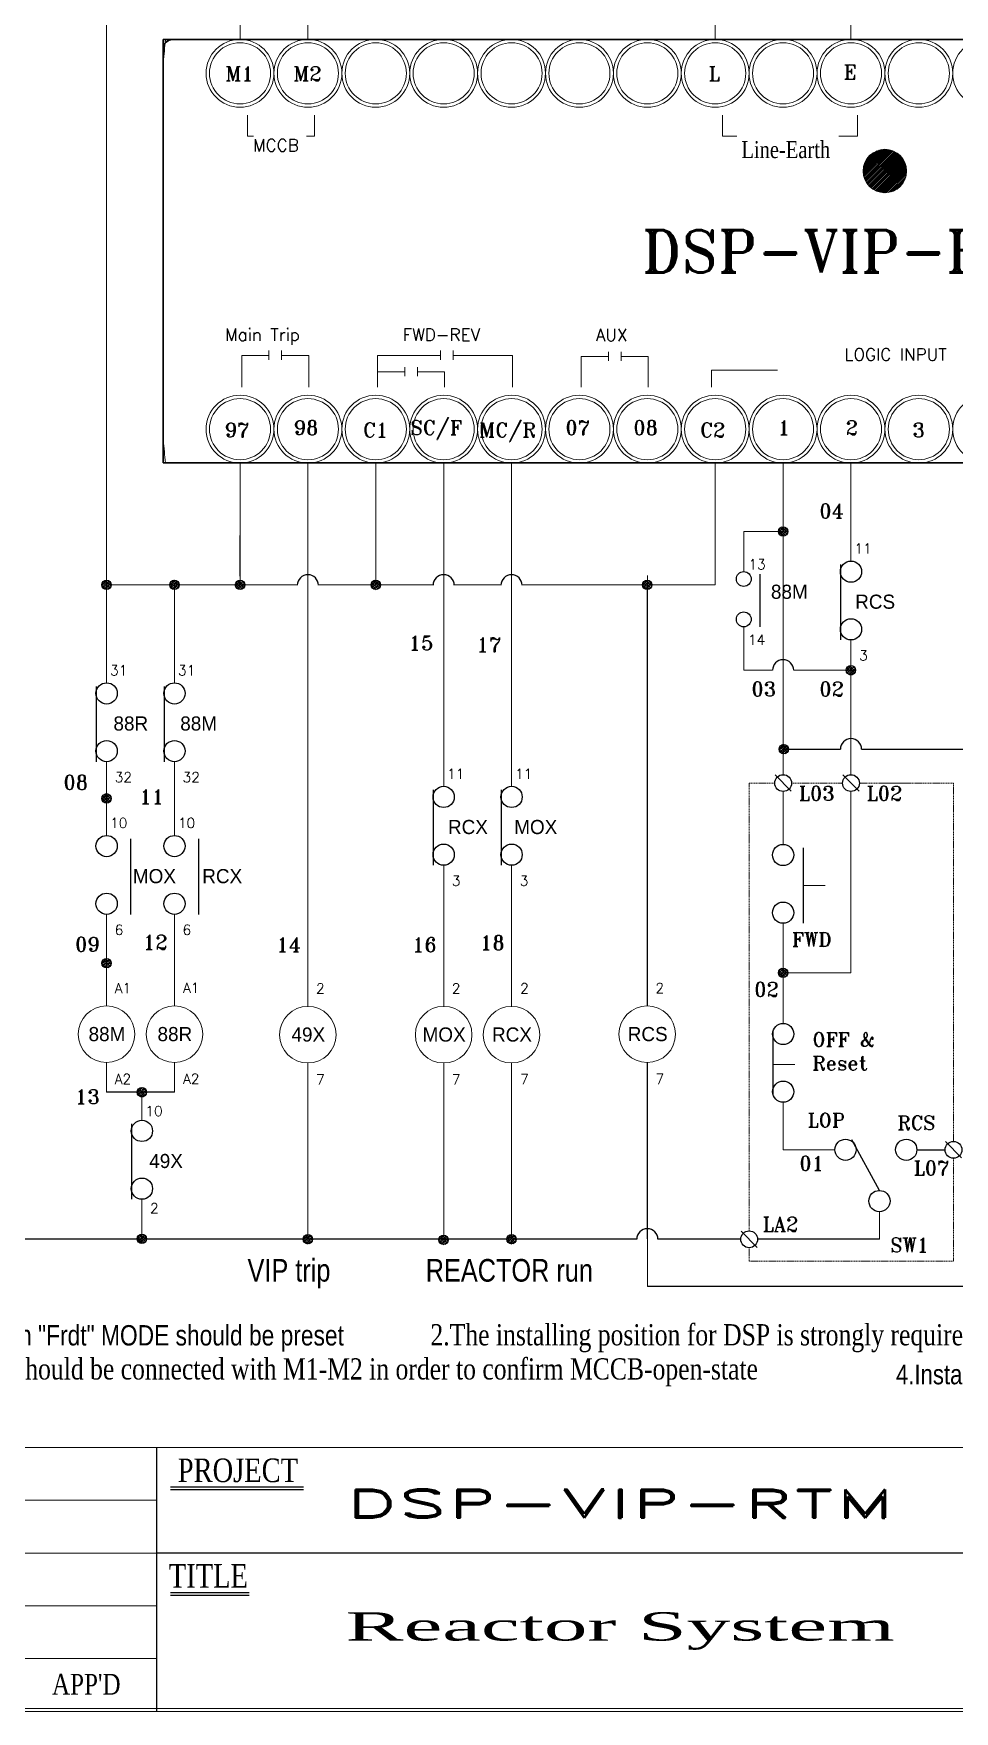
# Model space of a CAD drawing. Header units: millimetres. Extents: x 107 to 2900, y 85 to 3996.
# Drawn here: x 1228.5 to 1439.4, y 1945.9 to 2330.3 of the extents above; entities that cross this region are included whole.
import ezdxf
from ezdxf.enums import TextEntityAlignment as Align

# ---------------------------------------------------------------- set-up
doc = ezdxf.new("R2010")
doc.units = ezdxf.units.MM
doc.linetypes.add('DASHED2', pattern=[0.375, 0.25, -0.125])
for name, color, linetype in [('10', 1, 'Continuous'), ('40', 4, 'Continuous'), ('70', 7, 'Continuous')]:
    doc.layers.add(name, color=color, linetype=linetype)
doc.styles.add('SD', font='ROMAND.shx', dxfattribs={"width": 0.8})
doc.styles.add('SS', font='batang.ttc', dxfattribs={"width": 0.8})
doc.styles.get("Standard").update_dxf_attribs({"font": 'BareunDotumPro1.ttf'})
doc.styles.add('STYLE2', font='romant.shx')
doc.styles.add('굴림체', font='arial.ttf')

msp = doc.modelspace()

# ---------------------------------------------------------------- hatches: boundary and pattern name
at = {"layer": '70', "lineweight": 20}
h = msp.add_hatch(dxfattribs=at)
h.set_pattern_fill('ANSI31', color=3, scale=2.16, style=0)
h.set_pattern_definition([(45, (-9978.98832, 55657.9342), (-0.1909188309, 0.1909188309), [])])
h.paths.add_polyline_path([(1428.457, 2298.84, 1), (1418.506, 2298.84, 1)])
at = {"layer": '70'}
h = msp.add_hatch(dxfattribs=at)
h.set_pattern_fill('ANSI33', color=256, scale=2.16, style=0)
h.set_pattern_definition([(45, (3140.71306, 1627.7418), (-0.38183766, 0.38183766), []), (45, (3141.0949, 1627.7418), (-0.38183766, 0.38183766), [0.27, -0.135])])
h.paths.add_polyline_path([(1400.168, 2217.343, 0.4142136), (1399.088, 2216.263, 0.4142136), (1400.168, 2215.183)])
h.paths.add_polyline_path([(1400.168, 2217.343), (1400.168, 2216.263), (1401.248, 2216.263, 0.4142136)])
h.paths.add_polyline_path([(1401.248, 2216.263), (1400.168, 2216.263), (1400.168, 2215.183, 0.4142136)])
h = msp.add_hatch(dxfattribs=at)
h.set_pattern_fill('ANSI33', color=256, scale=2.16, style=0)
h.set_pattern_definition([(45, (2985.74184, 1615.49854), (-0.38183766, 0.38183766), []), (45, (2986.1237, 1615.49854), (-0.38183766, 0.38183766), [0.27, -0.135])])
h.paths.add_polyline_path([(1245.197, 2205.1, 0.4142136), (1244.117, 2204.02, 0.4142136), (1245.197, 2202.94)])
h.paths.add_polyline_path([(1245.197, 2205.1), (1245.197, 2204.02), (1246.277, 2204.02, 0.4142136)])
h.paths.add_polyline_path([(1246.277, 2204.02), (1245.197, 2204.02), (1245.197, 2202.94, 0.4142136)])
h = msp.add_hatch(dxfattribs=at)
h.set_pattern_fill('ANSI33', color=256, scale=2.16, style=0)
h.set_pattern_definition([(45, (3001.2905, 1615.49854), (-0.38183766, 0.38183766), []), (45, (3001.6723, 1615.49854), (-0.38183766, 0.38183766), [0.27, -0.135])])
h.paths.add_polyline_path([(1260.746, 2205.1, 0.4142136), (1259.666, 2204.02, 0.4142136), (1260.746, 2202.94)])
h.paths.add_polyline_path([(1260.746, 2205.1), (1260.746, 2204.02), (1261.826, 2204.02, 0.4142136)])
h.paths.add_polyline_path([(1261.826, 2204.02), (1260.746, 2204.02), (1260.746, 2202.94, 0.4142136)])
h = msp.add_hatch(dxfattribs=at)
h.set_pattern_fill('ANSI33', color=256, scale=2.16, style=0)
h.set_pattern_definition([(45, (3016.31156, 1615.49854), (-0.38183766, 0.38183766), []), (45, (3016.6934, 1615.49854), (-0.38183766, 0.38183766), [0.27, -0.135])])
h.paths.add_polyline_path([(1275.767, 2205.1, 0.4142136), (1274.687, 2204.02, 0.4142136), (1275.767, 2202.94)])
h.paths.add_polyline_path([(1275.767, 2205.1), (1275.767, 2204.02), (1276.847, 2204.02, 0.4142136)])
h.paths.add_polyline_path([(1276.847, 2204.02), (1275.767, 2204.02), (1275.767, 2202.94, 0.4142136)])
h = msp.add_hatch(dxfattribs=at)
h.set_pattern_fill('ANSI33', color=256, scale=2.16, style=0)
h.set_pattern_definition([(45, (3047.4083, 1615.49854), (-0.38183766, 0.38183766), []), (45, (3047.79014, 1615.49854), (-0.38183766, 0.38183766), [0.27, -0.135])])
h.paths.add_polyline_path([(1306.863, 2205.1, 0.4142136), (1305.783, 2204.02, 0.4142136), (1306.863, 2202.94)])
h.paths.add_polyline_path([(1306.863, 2205.1), (1306.863, 2204.02), (1307.943, 2204.02, 0.4142136)])
h.paths.add_polyline_path([(1307.943, 2204.02), (1306.863, 2204.02), (1306.863, 2202.94, 0.4142136)])
h = msp.add_hatch(dxfattribs=at)
h.set_pattern_fill('ANSI33', color=256, scale=2.16, style=0)
h.set_pattern_definition([(45, (3109.59546, 1615.49854), (-0.38183766, 0.38183766), []), (45, (3109.9773, 1615.49854), (-0.38183766, 0.38183766), [0.27, -0.135])])
h.paths.add_polyline_path([(1369.05, 2205.1, 0.4142136), (1367.97, 2204.02, 0.4142136), (1369.05, 2202.94)])
h.paths.add_polyline_path([(1369.05, 2205.1), (1369.05, 2204.02), (1370.13, 2204.02, 0.4142136)])
h.paths.add_polyline_path([(1370.13, 2204.02), (1369.05, 2204.02), (1369.05, 2202.94, 0.4142136)])
h = msp.add_hatch(dxfattribs=at)
h.set_pattern_fill('ANSI33', color=256, scale=2.16, style=0)
h.set_pattern_definition([(45, (3156.25136, 1595.92723), (-0.38183766, 0.38183766), []), (45, (3156.6332, 1595.92723), (-0.38183766, 0.38183766), [0.27, -0.135])])
h.paths.add_polyline_path([(1415.706, 2185.528, 0.4142136), (1414.626, 2184.448, 0.4142136), (1415.706, 2183.368)])
h.paths.add_polyline_path([(1415.706, 2185.528), (1415.706, 2184.448), (1416.786, 2184.448, 0.4142136)])
h.paths.add_polyline_path([(1416.786, 2184.448), (1415.706, 2184.448), (1415.706, 2183.368, 0.4142136)])
h = msp.add_hatch(dxfattribs=at)
h.set_pattern_fill('ANSI33', color=256, scale=2.16, style=0)
h.set_pattern_definition([(45, (3140.857, 1577.8352), (-0.38183766, 0.38183766), []), (45, (3141.23885, 1577.8352), (-0.38183766, 0.38183766), [0.27, -0.135])])
h.paths.add_polyline_path([(1400.312, 2167.436, 0.4142136), (1399.232, 2166.356, 0.4142136), (1400.312, 2165.276)])
h.paths.add_polyline_path([(1400.312, 2167.436), (1400.312, 2166.356), (1401.392, 2166.356, 0.4142136)])
h.paths.add_polyline_path([(1401.392, 2166.356), (1400.312, 2166.356), (1400.312, 2165.276, 0.4142136)])
h = msp.add_hatch(dxfattribs=at)
h.set_pattern_fill('ANSI33', color=256, scale=2.16, style=0)
h.set_pattern_definition([(45, (2985.74184, 1566.588), (-0.38183766, 0.38183766), []), (45, (2986.1237, 1566.588), (-0.38183766, 0.38183766), [0.27, -0.135])])
h.paths.add_polyline_path([(1245.197, 2156.189, 0.4142136), (1244.117, 2155.109, 0.4142136), (1245.197, 2154.029)])
h.paths.add_polyline_path([(1245.197, 2156.189), (1245.197, 2155.109), (1246.277, 2155.109, 0.4142136)])
h.paths.add_polyline_path([(1246.277, 2155.109), (1245.197, 2155.109), (1245.197, 2154.029, 0.4142136)])
h = msp.add_hatch(dxfattribs=at)
h.set_pattern_fill('ANSI33', color=256, scale=2.16, style=0)
h.set_pattern_definition([(45, (2985.74184, 1528.80874), (-0.38183766, 0.38183766), []), (45, (2986.1237, 1528.80874), (-0.38183766, 0.38183766), [0.27, -0.135])])
h.paths.add_polyline_path([(1245.197, 2118.41, 0.4142136), (1244.117, 2117.33, 0.4142136), (1245.197, 2116.25)])
h.paths.add_polyline_path([(1245.197, 2118.41), (1245.197, 2117.33), (1246.277, 2117.33, 0.4142136)])
h.paths.add_polyline_path([(1246.277, 2117.33), (1245.197, 2117.33), (1245.197, 2116.25, 0.4142136)])
h = msp.add_hatch(dxfattribs=at)
h.set_pattern_fill('ANSI33', color=256, scale=2.16, style=0)
h.set_pattern_definition([(45, (3140.71366, 1526.62793), (-0.38183766, 0.38183766), []), (45, (3141.0955, 1526.62793), (-0.38183766, 0.38183766), [0.27, -0.135])])
h.paths.add_polyline_path([(1400.169, 2116.229, 0.4142136), (1399.089, 2115.149, 0.4142136), (1400.169, 2114.069)])
h.paths.add_polyline_path([(1400.169, 2116.229), (1400.169, 2115.149), (1401.249, 2115.149, 0.4142136)])
h.paths.add_polyline_path([(1401.249, 2115.149), (1400.169, 2115.149), (1400.169, 2114.069, 0.4142136)])
h = msp.add_hatch(dxfattribs=at)
h.set_pattern_fill('ANSI33', color=256, scale=2.16, style=0)
h.set_pattern_definition([(45, (2993.8315, 1499.2433), (-0.38183766, 0.38183766), []), (45, (2994.2133, 1499.2433), (-0.38183766, 0.38183766), [0.27, -0.135])])
h.paths.add_polyline_path([(1253.287, 2088.844, 0.4142136), (1252.207, 2087.764, 0.4142136), (1253.287, 2086.684)])
h.paths.add_polyline_path([(1253.287, 2088.844), (1253.287, 2087.764), (1254.367, 2087.764, 0.4142136)])
h.paths.add_polyline_path([(1254.367, 2087.764), (1253.287, 2087.764), (1253.287, 2086.684, 0.4142136)])
h = msp.add_hatch(dxfattribs=at)
h.set_pattern_fill('ANSI33', color=256, scale=2.16, style=0)
h.set_pattern_definition([(45, (2993.83214, 1465.67063), (-0.38183766, 0.38183766), []), (45, (2994.214, 1465.67063), (-0.38183766, 0.38183766), [0.27, -0.135])])
h.paths.add_polyline_path([(1253.287, 2055.272, 0.4142136), (1252.207, 2054.192, 0.4142136), (1253.287, 2053.112)])
h.paths.add_polyline_path([(1253.287, 2055.272), (1253.287, 2054.192), (1254.367, 2054.192, 0.4142136)])
h.paths.add_polyline_path([(1254.367, 2054.192), (1253.287, 2054.192), (1253.287, 2053.112, 0.4142136)])
h = msp.add_hatch(dxfattribs=at)
h.set_pattern_fill('ANSI33', color=256, scale=2.16, style=0)
h.set_pattern_definition([(45, (3031.8526, 1465.5666), (-0.38183766, 0.38183766), []), (45, (3032.2344, 1465.5666), (-0.38183766, 0.38183766), [0.27, -0.135])])
h.paths.add_polyline_path([(1291.308, 2055.168, 0.4142136), (1290.228, 2054.088, 0.4142136), (1291.308, 2053.008)])
h.paths.add_polyline_path([(1291.308, 2055.168), (1291.308, 2054.088), (1292.388, 2054.088, 0.4142136)])
h.paths.add_polyline_path([(1292.388, 2054.088), (1291.308, 2054.088), (1291.308, 2053.008, 0.4142136)])
h = msp.add_hatch(dxfattribs=at)
h.set_pattern_fill('ANSI33', color=256, scale=2.16, style=0)
h.set_pattern_definition([(45, (3062.92695, 1465.423), (-0.38183766, 0.38183766), []), (45, (3063.3088, 1465.423), (-0.38183766, 0.38183766), [0.27, -0.135])])
h.paths.add_polyline_path([(1322.382, 2055.024, 0.4142136), (1321.302, 2053.944, 0.4142136), (1322.382, 2052.864)])
h.paths.add_polyline_path([(1322.382, 2055.024), (1322.382, 2053.944), (1323.462, 2053.944, 0.4142136)])
h.paths.add_polyline_path([(1323.462, 2053.944), (1322.382, 2053.944), (1322.382, 2052.864, 0.4142136)])
h = msp.add_hatch(dxfattribs=at)
h.set_pattern_fill('ANSI33', color=256, scale=2.16, style=0)
h.set_pattern_definition([(45, (3078.50953, 1465.5666), (-0.38183766, 0.38183766), []), (45, (3078.89137, 1465.5666), (-0.38183766, 0.38183766), [0.27, -0.135])])
h.paths.add_polyline_path([(1337.965, 2055.168, 0.4142136), (1336.885, 2054.088, 0.4142136), (1337.965, 2053.008)])
h.paths.add_polyline_path([(1337.965, 2055.168), (1337.965, 2054.088), (1339.045, 2054.088, 0.4142136)])
h.paths.add_polyline_path([(1339.045, 2054.088), (1337.965, 2054.088), (1337.965, 2053.008, 0.4142136)])

# ---------------------------------------------------------------- linework, layer by layer
at = {"color": 7, "lineweight": 30}
for p, q in [((1588.763, 2328.974), (1258.2, 2328.974)), ((1258.2, 2328.974), (1258.2, 2231.948)), ((1258.2, 2231.948), (1588.763, 2231.948))]:
    msp.add_line(p, q, dxfattribs=at)
at = {"color": 0}
for p, q in [((1413.333, 2208.673), (1413.333, 2191.401)), ((1394.837, 2206.5), (1394.837, 2194.409)), ((1242.824, 2180.774), (1242.824, 2163.502)), ((1258.373, 2180.774), (1258.373, 2163.502)), ((1402.022, 2156.735), (1398.315, 2160.487)), ((1417.56, 2156.735), (1413.853, 2160.487)), ((1320.043, 2157.055), (1320.043, 2139.782)), ((1335.591, 2157.055), (1335.591, 2139.782)), ((1250.716, 2145.799), (1250.716, 2128.527)), ((1266.265, 2145.799), (1266.265, 2128.527)), ((1404.775, 2143.76), (1404.775, 2126.488)), ((1397.848, 2101.782), (1397.848, 2087.23)), ((1250.914, 2080.535), (1250.914, 2063.263)), ((1441.041, 2072.718), (1437.335, 2076.471)), ((1394.25, 2052.211), (1390.543, 2055.964))]:
    msp.add_line(p, q, dxfattribs=at)
at = {"color": 0, "lineweight": 15}
msp.add_line((1369.05, 2204.02), (1369.05, 2107.544), dxfattribs=at)
for p, q in [((1400.169, 2166.356), (1413.276, 2166.356)), ((1418.136, 2166.356), (1444.374, 2166.356)), ((1260.745, 2087.764), (1245.197, 2087.764)), ((1430.803, 2074.595), (1437.264, 2074.595)), ((1366.638, 2054.088), (1199.928, 2054.088)), ((1390.472, 2054.088), (1371.498, 2054.088)), ((1422.235, 2054.088), (1394.321, 2054.088)), ((1446.804, 2043.235), (1369.068, 2043.235))]:
    msp.add_line(p, q)
at = {"color": 7}
msp.add_line((1422.235, 2065.268), (1415.876, 2076.868), dxfattribs=at)
at = {"color": 7, "lineweight": 15}
for centre, radius in [((1275.769, 2321.23), 7.775), ((1275.769, 2321.23), 6.996), ((1291.318, 2321.23), 7.774), ((1291.317, 2321.23), 6.997), ((1306.867, 2321.23), 7.774), ((1306.866, 2321.23), 6.997), ((1322.415, 2321.23), 7.774), ((1322.415, 2321.23), 6.997), ((1337.964, 2321.23), 7.774), ((1337.963, 2321.23), 6.997), ((1353.513, 2321.23), 7.774), ((1353.512, 2321.23), 6.996), ((1369.061, 2321.23), 7.774), ((1369.06, 2321.23), 6.997), ((1384.61, 2321.23), 7.774), ((1384.609, 2321.23), 6.997), ((1400.158, 2321.23), 7.774), ((1400.157, 2321.23), 6.996), ((1415.706, 2321.23), 7.774), ((1415.707, 2321.23), 6.997), ((1431.255, 2321.23), 7.774), ((1431.255, 2321.23), 6.996), ((1446.803, 2321.23), 7.775), ((1275.769, 2239.694), 7.775), ((1275.769, 2239.694), 6.996), ((1291.318, 2239.694), 7.774), ((1291.317, 2239.694), 6.997), ((1306.867, 2239.694), 7.774), ((1306.866, 2239.694), 6.997), ((1322.415, 2239.694), 7.774), ((1322.415, 2239.694), 6.997), ((1337.964, 2239.694), 7.774), ((1337.963, 2239.694), 6.997), ((1353.513, 2239.694), 7.774), ((1353.512, 2239.694), 6.996), ((1369.061, 2239.694), 7.774), ((1369.06, 2239.694), 6.997), ((1384.61, 2239.694), 7.774), ((1384.609, 2239.694), 6.997), ((1400.158, 2239.694), 7.774), ((1400.157, 2239.694), 6.996), ((1415.706, 2239.694), 7.774), ((1415.707, 2239.694), 6.997), ((1431.255, 2239.694), 7.774), ((1431.255, 2239.694), 6.996), ((1446.803, 2239.694), 7.775)]:
    msp.add_circle(centre, radius, dxfattribs=at)
at = {"color": 3, "lineweight": 15}
msp.add_circle((1423.481, 2298.84), 4.975, dxfattribs=at)
at = {"color": 0}
for centre, radius in [((1391.159, 2205.366), 1.701), ((1415.717, 2207.053), 2.43), ((1391.159, 2196.11), 1.701), ((1415.717, 2193.831), 2.43), ((1245.208, 2179.154), 2.43), ((1260.757, 2179.154), 2.43), ((1245.208, 2165.932), 2.43), ((1260.757, 2165.932), 2.43), ((1400.168, 2158.611), 1.924), ((1415.706, 2158.611), 1.924), ((1322.426, 2155.435), 2.43), ((1337.975, 2155.435), 2.43), ((1245.208, 2144.179), 2.43), ((1260.757, 2144.179), 2.43), ((1322.426, 2142.212), 2.43), ((1337.975, 2142.212), 2.43), ((1400.169, 2142.14), 2.43), ((1245.208, 2130.957), 2.43), ((1260.757, 2130.957), 2.43), ((1400.169, 2128.918), 2.43), ((1400.185, 2101.117), 2.43), ((1400.185, 2087.895), 2.43), ((1253.298, 2078.915), 2.43), ((1414.462, 2074.595), 2.43), ((1428.373, 2074.595), 2.43), ((1439.188, 2074.595), 1.924), ((1253.298, 2065.693), 2.43), ((1422.235, 2062.838), 2.43), ((1392.396, 2054.088), 1.924)]:
    msp.add_circle(centre, radius, dxfattribs=at)
at = {"color": 7, "lineweight": 30}
msp.add_arc((1260.36, 2326.814), 2.16, 90, 180, dxfattribs=at)
at = {"color": 0}
for centre in [(1291.308, 2203.916), (1322.415, 2203.916), (1337.955, 2203.916), (1400.168, 2184.448), (1415.706, 2166.356), (1369.068, 2054.088)]:
    msp.add_arc(centre, 2.43, 0, 180, dxfattribs=at)
at = {"color": 7, "lineweight": 15}
for points in [[(1258.715, 2328.974), (1258.521, 2327.235), (1258.35, 2325.495), (1258.2, 2323.751)], [(1258.2, 2237.173), (1258.35, 2235.429), (1258.521, 2233.688), (1258.715, 2231.948)]]:
    msp.add_open_spline(points, degree=3, dxfattribs=at)
msp.add_open_spline([(1258.219, 2240.813), (1258.219, 2240.802), (1258.21, 2240.795), (1258.2, 2240.795), (1258.188, 2240.795), (1258.179, 2240.802), (1258.179, 2240.813), (1258.179, 2240.823), (1258.188, 2240.833), (1258.2, 2240.833), (1258.21, 2240.833), (1258.219, 2240.823), (1258.219, 2240.813)], degree=3, knots=[0, 0, 0, 0, 1, 1, 1, 2, 2, 2, 3, 3, 3, 4, 4, 4, 4], dxfattribs=at)
at = {"layer": '10', "color": 0}
for p, q in [((1259.845, 1996.74), (1290.32, 1996.74)), ((1259.845, 1972.548), (1277.851, 1972.548))]:
    msp.add_line(p, q, dxfattribs=at)
at = {"layer": '40', "color": 0}
for p, q in [((1256.607, 2006.39), (1256.607, 1945.91)), ((1451.007, 1982.198), (1256.607, 1982.198))]:
    msp.add_line(p, q, dxfattribs=at)
at = {"layer": '40', "color": 0, "lineweight": 13}
for p, q in [((1256.607, 1994.294), (954.207, 1994.294)), ((1256.607, 1982.198), (954.207, 1982.198)), ((1256.607, 1970.102), (954.207, 1970.102)), ((1256.607, 1958.006), (954.207, 1958.006))]:
    msp.add_line(p, q, dxfattribs=at)
at = {"layer": '70', "lineweight": 15}
for p, q in [((1245.197, 2204.02), (1245.194, 2452.534)), ((1415.714, 2328.974), (1415.713, 2407.346)), ((1275.765, 2328.974), (1275.765, 2346.728)), ((1291.314, 2328.974), (1291.314, 2346.728)), ((1277.456, 2306.81), (1277.456, 2311.632)), ((1292.81, 2306.81), (1292.81, 2311.632)), ((1386.289, 2306.81), (1386.289, 2311.632)), ((1417.189, 2306.81), (1417.189, 2311.632)), ((1278.834, 2306.81), (1277.456, 2306.81)), ((1291.022, 2306.81), (1292.81, 2306.81)), ((1389.593, 2306.81), (1386.289, 2306.81)), ((1412.913, 2306.81), (1417.189, 2306.81)), ((1282.385, 2256.602), (1276.164, 2256.602)), ((1276.164, 2256.602), (1276.164, 2249.291)), ((1282.385, 2257.691), (1282.385, 2255.581)), ((1285.296, 2257.691), (1285.296, 2255.581)), ((1285.296, 2256.602), (1291.517, 2256.602)), ((1291.517, 2256.602), (1291.517, 2249.291)), ((1307.271, 2256.602), (1307.271, 2249.291)), ((1321.656, 2256.602), (1307.271, 2256.602)), ((1321.656, 2257.691), (1321.656, 2255.581)), ((1324.567, 2257.691), (1324.567, 2255.581)), ((1324.567, 2256.602), (1338.172, 2256.602)), ((1338.172, 2256.602), (1338.172, 2249.291)), ((1360.139, 2257.437), (1360.139, 2255.327)), ((1363.051, 2257.437), (1363.051, 2255.327)), ((1313.492, 2252.838), (1307.271, 2252.838)), ((1313.492, 2253.926), (1313.492, 2251.817)), ((1316.404, 2253.926), (1316.404, 2251.817)), ((1316.404, 2252.838), (1322.624, 2252.838)), ((1322.624, 2252.838), (1322.624, 2249.291)), ((1353.918, 2256.348), (1353.918, 2249.291)), ((1360.139, 2256.348), (1353.918, 2256.348)), ((1363.051, 2256.348), (1369.272, 2256.348)), ((1369.274, 2256.348), (1369.274, 2249.291)), ((1398.872, 2253.238), (1383.754, 2253.238)), ((1383.754, 2253.238), (1383.754, 2249.291)), ((1275.767, 2204.02), (1275.766, 2231.919)), ((1291.307, 2231.948), (1291.307, 2107.44)), ((1306.863, 2204.02), (1306.863, 2231.919)), ((1322.415, 2204.02), (1322.415, 2231.92)), ((1337.964, 2231.919), (1337.964, 2157.865)), ((1384.617, 2204.02), (1384.616, 2231.92)), ((1400.169, 2160.535), (1400.168, 2231.92)), ((1415.706, 2209.483), (1415.706, 2231.919)), ((1275.759, 2206.028), (1275.759, 2215.355)), ((1275.759, 2206.028), (1275.759, 2215.355)), ((1322.415, 2206.028), (1322.415, 2215.354)), ((1384.617, 2204.02), (1384.617, 2215.354)), ((1391.159, 2207.067), (1391.158, 2216.263)), ((1391.158, 2216.263), (1400.168, 2216.263)), ((1245.197, 2204.124), (1245.197, 2181.584)), ((1245.197, 2204.02), (1288.88, 2204.02)), ((1260.746, 2204.02), (1260.746, 2181.584)), ((1293.735, 2204.02), (1319.988, 2204.02)), ((1322.415, 2204.02), (1322.415, 2157.865)), ((1324.843, 2204.02), (1335.527, 2204.02)), ((1340.383, 2204.02), (1384.617, 2204.02)), ((1369.068, 2206.132), (1369.068, 2107.544)), ((1391.159, 2184.448), (1391.159, 2194.409)), ((1415.707, 2160.535), (1415.706, 2191.401)), ((1391.159, 2184.448), (1397.738, 2184.448)), ((1402.598, 2184.448), (1415.706, 2184.448)), ((1245.197, 2163.502), (1245.197, 2146.609)), ((1260.746, 2163.502), (1260.746, 2146.609)), ((1400.169, 2149.532), (1400.169, 2156.686)), ((1415.707, 2149.532), (1415.707, 2156.686)), ((1400.169, 2149.532), (1400.169, 2144.57)), ((1415.707, 2149.532), (1415.707, 2115.149)), ((1322.415, 2139.782), (1322.415, 2107.44)), ((1337.964, 2139.782), (1337.964, 2107.44)), ((1409.776, 2135.124), (1404.775, 2135.124)), ((1245.197, 2128.527), (1245.197, 2107.544)), ((1260.746, 2128.527), (1260.746, 2107.544)), ((1400.169, 2126.488), (1400.169, 2103.547)), ((1400.169, 2115.149), (1415.707, 2115.149)), ((1245.197, 2087.764), (1245.197, 2094.584)), ((1260.745, 2087.764), (1260.745, 2094.584)), ((1291.308, 2054.088), (1291.307, 2094.48)), ((1322.416, 2054.088), (1322.415, 2094.48)), ((1337.965, 2054.088), (1337.964, 2094.48)), ((1369.051, 2054.192), (1369.05, 2094.584)), ((1369.068, 2094.584), (1369.068, 2043.235)), ((1402.849, 2094.101), (1397.848, 2094.101)), ((1253.287, 2081.345), (1253.287, 2087.764)), ((1400.169, 2085.465), (1400.169, 2074.595)), ((1400.169, 2074.595), (1412.032, 2074.595)), ((1253.287, 2054.192), (1253.287, 2063.263)), ((1422.235, 2060.408), (1422.235, 2054.088))]:
    msp.add_line(p, q, dxfattribs=at)
at = {"layer": '70', "color": 1, "lineweight": 15}
msp.add_line((1384.609, 2328.974), (1384.609, 2379.361), dxfattribs=at)
at = {"layer": '70', "color": 1, "linetype": 'DASHED2', "lineweight": 15}
for p, q in [((1392.396, 2158.611), (1398.244, 2158.611)), ((1392.396, 2056.012), (1392.396, 2158.611)), ((1402.093, 2158.611), (1413.782, 2158.611)), ((1417.631, 2158.611), (1439.188, 2158.611)), ((1423.494, 2158.611), (1429.342, 2158.611)), ((1439.188, 2158.611), (1439.188, 2076.519)), ((1439.188, 2072.67), (1439.188, 2049.06)), ((1392.396, 2049.06), (1392.396, 2052.163)), ((1439.188, 2049.06), (1392.396, 2049.06))]:
    msp.add_line(p, q, dxfattribs=at)
at = {"layer": '70', "color": 0, "lineweight": 13}
msp.add_line((954.207, 2006.39), (1775.007, 2006.39), dxfattribs=at)
at = {"layer": '70', "color": 0}
for p, q in [((1259.845, 1997.388), (1290.32, 1997.388)), ((1259.845, 1973.196), (1277.851, 1973.196))]:
    msp.add_line(p, q, dxfattribs=at)
at = {"layer": '70', "color": 0, "lineweight": 13}
for points in [[(1775.007, 1945.91), (954.207, 1945.91), (954.207, 2529.11), (1775.007, 2529.11)], [(1774.359, 1946.558), (954.855, 1946.558), (954.855, 2528.462), (1774.359, 2528.462)]]:
    msp.add_lwpolyline(points, close=True, dxfattribs=at)
at = {"layer": '70'}
for centre in [(1400.168, 2216.263), (1245.197, 2204.02), (1260.746, 2204.02), (1275.767, 2204.02), (1306.863, 2204.02), (1369.05, 2204.02), (1415.706, 2184.448), (1400.312, 2166.356), (1245.197, 2155.109), (1245.197, 2117.33), (1400.169, 2115.149), (1253.287, 2087.764), (1253.287, 2054.192), (1291.308, 2054.088), (1322.382, 2053.944), (1337.965, 2054.088)]:
    msp.add_circle(centre, 1.08, dxfattribs=at)
at = {"layer": '70', "lineweight": 15}
for centre in [(1245.197, 2101.064), (1260.746, 2101.064), (1291.308, 2100.96), (1322.416, 2100.96), (1337.965, 2100.96), (1369.05, 2101.064)]:
    msp.add_circle(centre, 6.48, dxfattribs=at)

# ---------------------------------------------------------------- texts
at = {"color": 0, "style": 'STYLE2'}
for s, height, p in [('M1', 3.2947, (1272.414, 2319.464)), ('M2', 3.2947, (1287.962, 2319.464)), ('L', 3.295, (1383.096, 2319.464)), ('E', 3.295, (1414.02, 2319.907)), ('MCCB', 2.8149, (1278.743, 2303.331)), ('DSP-VIP-RT', 9.6796, (1367.784, 2275.599)), ('Main Trip', 2.8149, (1272.333, 2259.93)), ('FWD-REV', 2.8149, (1313.021, 2259.93)), ('AUX', 2.8149, (1357.271, 2259.884)), ('LOGIC INPUT', 2.8149, (1414.235, 2255.394)), ('98', 3.2947, (1288.075, 2238.419)), ('SC/F', 3.2947, (1314.785, 2238.419)), ('MC/R', 3.2947, (1330.541, 2237.872)), ('07', 3.2947, (1350.283, 2238.419)), ('08', 3.2947, (1365.831, 2238.419)), ('1', 3.295, (1398.945, 2238.419)), ('2', 3.295, (1414.494, 2238.419)), ('97', 3.2947, (1272.266, 2237.872)), ('C1', 3.2947, (1303.917, 2237.872)), ('C2', 3.2947, (1381.126, 2237.872)), ('3', 3.295, (1429.788, 2237.872)), ('04', 3.2947, (1408.443, 2219.323)), ('11', 2.3063, (1416.514, 2211.192)), ('13', 2.3063, (1392.224, 2207.58)), ('15', 3.2947, (1314.395, 2189.073)), ('17', 3.2947, (1329.943, 2188.689)), ('14', 2.3063, (1392.133, 2190.27)), ('3', 2.306, (1417.574, 2186.699)), ('31', 2.3063, (1246.005, 2183.292)), ('31', 2.3063, (1261.554, 2183.292)), ('03', 3.2947, (1392.905, 2178.514)), ('02', 3.2947, (1408.443, 2178.514)), ('32', 2.3063, (1247.065, 2158.799)), ('32', 2.3063, (1262.614, 2158.799)), ('11', 2.3063, (1323.223, 2159.573)), ('11', 2.3063, (1338.772, 2159.573)), ('08', 3.2947, (1235.324, 2157.144)), ('11', 3.2947, (1252.725, 2153.819)), ('L03', 3.2947, (1403.763, 2154.585)), ('L02', 3.2947, (1419.301, 2154.585)), ('10', 2.3063, (1246.005, 2148.318)), ('10', 2.3063, (1261.554, 2148.318)), ('3', 2.306, (1324.283, 2135.08)), ('3', 2.306, (1339.832, 2135.08)), ('6', 2.306, (1247.065, 2123.825)), ('6', 2.306, (1262.614, 2123.825)), ('09', 3.2947, (1237.978, 2120.039)), ('12', 3.2947, (1253.526, 2120.511)), ('14', 3.2947, (1284.088, 2119.935)), ('16', 3.2947, (1315.196, 2119.935)), ('18', 3.2947, (1330.745, 2120.407)), ('FWD', 3.211, (1402.178, 2121.199)), ('A1', 2.3063, (1247.065, 2110.496)), ('A1', 2.3063, (1262.711, 2110.535)), ('2', 2.306, (1293.175, 2110.392)), ('2', 2.306, (1324.283, 2110.392)), ('2', 2.306, (1339.93, 2110.431)), ('2', 2.306, (1370.918, 2110.496)), ('02', 3.2947, (1393.538, 2109.674)), ('OFF &', 3.211, (1406.858, 2098.234)), ('Reset', 3.211, (1406.858, 2092.846)), ('A2', 2.3063, (1247.065, 2089.659)), ('A2', 2.3063, (1262.711, 2089.698)), ('7', 2.306, (1293.175, 2089.555)), ('7', 2.306, (1324.283, 2089.555)), ('7', 2.306, (1339.93, 2089.594)), ('7', 2.306, (1370.918, 2089.659)), ('13', 3.2947, (1237.978, 2085.133)), ('10', 2.3063, (1254.095, 2082.312)), ('LOP', 3.211, (1405.817, 2079.785)), ('RCS', 3.211, (1426.333, 2079.126)), ('01', 3.2947, (1403.874, 2069.863)), ('L07', 3.2947, (1430.076, 2068.741)), ('2', 2.306, (1255.155, 2060.044)), ('LA2', 3.2947, (1395.485, 2055.899))]:
    msp.add_text(s, height=height, dxfattribs=at).set_placement(p)
at = {"color": 0, "width": 0.8}
for s, height, style, p in [('Line-Earth', 3.888, 'SS', (1390.61, 2301.801)), ('VIP trip', 5.184, '굴림체', (1277.488, 2044.385)), ('REACTOR run', 5.184, '굴림체', (1318.307, 2044.385)), ('1."b" in "Fr-ty" MODE & transfer time in "Frdt" MODE should be preset', 4.6656, '굴림체', (1137.793, 2029.754)), ('2.The installing position for DSP is strongly required just like this diagram', 4.86, 'SS', (1319.383, 2029.784)), ('3.b contact of  aux output of MCCB should be connected with M1-M2 in order to confirm MCCB-open-state ', 4.86, 'SS', (1138.008, 2021.962))]:
    msp.add_text(s, height=height, dxfattribs=dict(at, style=style)).set_placement(p)
at = {"color": 0, "linetype": 'Continuous'}
for s, p in [('88M', (1401.591, 2202.445)), ('RCS', (1421.251, 2200.166)), ('88R', (1250.753, 2172.266)), ('88M', (1266.291, 2172.266)), ('RCX', (1327.971, 2148.547)), ('MOX', (1343.509, 2148.547)), ('MOX', (1256.153, 2137.292)), ('RCX', (1271.691, 2137.292)), ('88M', (1245.295, 2101.103)), ('88R', (1260.844, 2101.103)), ('49X', (1291.405, 2100.999)), ('MOX', (1322.513, 2100.999)), ('RCX', (1338.062, 2100.999)), ('RCS', (1369.148, 2101.103)), ('49X', (1258.832, 2072.028))]:
    msp.add_text(s, height=3.24, dxfattribs=at).set_placement(p, align=Align.MIDDLE)
at = {"color": 1, "style": 'STYLE2'}
msp.add_text('SW1', height=3.211, dxfattribs=at).set_placement((1424.723, 2051.171))
at = {"color": 1, "style": '굴림체', "width": 0.8}
msp.add_text('4.Instant turn-over function("tover" mode) is not available for "RCS" operation', height=4.53341, dxfattribs=at).set_placement((1426.021, 2020.864))
at = {"color": 7, "linetype": 'Continuous', "style": 'SD', "width": 1.881814}
msp.add_text('DSP-VIP-RTM', height=6.48, dxfattribs=at).set_placement((1299.918, 1990.256), (1425.762, 1990.256), align=Align.FIT)
at = {"color": 0, "style": 'SS', "width": 1.891713}
msp.add_text('Reactor System', height=6.48, dxfattribs=at).set_placement((1299.918, 1962.152), (1425.762, 1962.152), align=Align.FIT)
at = {"layer": '40', "color": 0, "style": 'SS', "width": 0.8}
msp.add_text("APP'D", height=4.752, dxfattribs=at).set_placement((1240.549, 1949.766), align=Align.CENTER)
at = {"layer": '70', "color": 0, "style": 'SS', "width": 0.8}
for s, p in [('PROJECT', (1275.285, 1998.46)), ('TITLE', (1268.513, 1974.268))]:
    msp.add_text(s, height=5.4, dxfattribs=at).set_placement(p, align=Align.CENTER)

doc.saveas('drawing.dxf')
